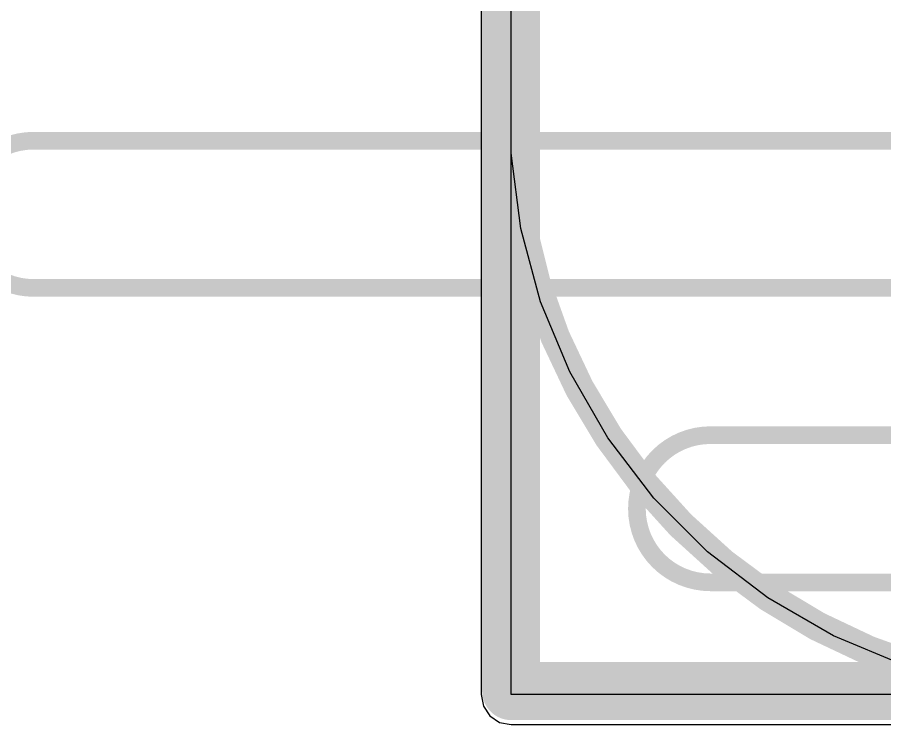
# Model space of a CAD drawing. Header units: inches. Extents: x -1 to 214, y -2 to 213.
# Drawn here: x 1.1373 to 1.432, y -1.0739 to -0.8337 of the extents above; entities that cross this region are included whole.
import ezdxf

# ---------------------------------------------------------------- set-up
doc = ezdxf.new("R2010")
doc.units = ezdxf.units.IN
doc.header["$MEASUREMENT"] = 0
for name, color, linetype in [('Board_outline', 216, 'Continuous'), ('Dimensions', 6, 'Continuous'), ('Multi-Layer', 9, 'Continuous'), ('Top Layer', 1, 'Continuous')]:
    doc.layers.add(name, color=color, linetype=linetype)

msp = doc.modelspace()

# ---------------------------------------------------------------- linework, layer by layer
at = {"layer": 'Board_outline', "const_width": 0.01}
msp.add_lwpolyline([(1.3050441, -0.8668898), (1.3050441, -0.3547758)], dxfattribs=at)
at = {"layer": 'Board_outline', "const_width": 0.005}
msp.add_lwpolyline([(1.3025441, -0.8668898, 1), (1.3075441, -0.8668898, 1)], format="xyb", close=True, dxfattribs=at)
msp.add_lwpolyline([(1.3025441, -0.8668898, 1), (1.3075441, -0.8668898, 1)], format="xyb", close=True, dxfattribs=at)
at = {"layer": 'Board_outline', "const_width": 0.01}
msp.add_lwpolyline([(1.5018945, -1.0637402, -0.4142135623730951), (1.3050441, -0.8668898)], format="xyb", dxfattribs=at)
at = {"layer": 'Dimensions'}
for points, const_width in [([(1.3050441, -1.062547), (1.3050441, -0.1590309)], 0.019685), ([(1.1428, -0.87561), (2.1428, -0.87561)], 0.006), ([(1.1428, -0.87561), (2.1428, -0.87561)], 0.006), ([(1.1428, -0.92561), (2.1428, -0.92561)], 0.006), ([(1.1428, -0.92561), (2.1428, -0.92561)], 0.006), ([(1.3728, -0.97561), (2.1428, -0.97561)], 0.006), ([(1.3728, -1.02561), (2.1428, -1.02561)], 0.006), ([(1.3050441, -1.062547), (2.2105559, -1.062547)], 0.019685)]:
    msp.add_lwpolyline(points, dxfattribs=dict(at, const_width=const_width))
at = {"layer": 'Dimensions', "const_width": 0.006}
for points in [[(1.1178, -0.90061, -0.4142135623730951), (1.1428, -0.87561)], [(1.1178, -0.90061, -0.4142135623730951), (1.1428, -0.87561)], [(1.1428, -0.92561, -0.4142135623730951), (1.1178, -0.90061)], [(1.1428, -0.92561, -0.4142135623730951), (1.1178, -0.90061)], [(1.3478, -1.00061, -0.4142135623730951), (1.3728, -0.97561)], [(1.3728, -1.02561, -0.4142135623730951), (1.3478, -1.00061)]]:
    msp.add_lwpolyline(points, format="xyb", dxfattribs=at)
at = {"layer": 'Dimensions'}
for points, const_width in [([(1.1413, -0.87561, 1), (1.1443, -0.87561, 1)], 0.003), ([(1.1413, -0.87561, 1), (1.1443, -0.87561, 1)], 0.003), ([(1.1413, -0.87561, 1), (1.1443, -0.87561, 1)], 0.003), ([(1.1413, -0.87561, 1), (1.1443, -0.87561, 1)], 0.003), ([(1.1413, -0.92561, 1), (1.1443, -0.92561, 1)], 0.003), ([(1.1413, -0.92561, 1), (1.1443, -0.92561, 1)], 0.003), ([(1.1413, -0.92561, 1), (1.1443, -0.92561, 1)], 0.003), ([(1.1413, -0.92561, 1), (1.1443, -0.92561, 1)], 0.003), ([(1.3713, -0.97561, 1), (1.3743, -0.97561, 1)], 0.003), ([(1.3713, -0.97561, 1), (1.3743, -0.97561, 1)], 0.003), ([(1.3463, -1.00061, 1), (1.3493, -1.00061, 1)], 0.003), ([(1.3463, -1.00061, 1), (1.3493, -1.00061, 1)], 0.003), ([(1.3713, -1.02561, 1), (1.3743, -1.02561, 1)], 0.003), ([(1.3713, -1.02561, 1), (1.3743, -1.02561, 1)], 0.003), ([(1.3001229, -1.062547, 1), (1.3099653, -1.062547, 1)], 0.0098425), ([(1.3001229, -1.062547, 1), (1.3099653, -1.062547, 1)], 0.0098425)]:
    msp.add_lwpolyline(points, format="xyb", close=True, dxfattribs=dict(at, const_width=const_width))
at = {"layer": 'Multi-Layer'}
for p, q in [((1.3050441, -0.8668898), (1.3050441, -0.3547758)), ((1.3050441, -0.8668898), (1.3050441, -0.8668898)), ((1.3050441, -0.8797921), (1.3050441, -0.8668898)), ((1.3084122, -0.9053759), (1.3050441, -0.8797921)), ((1.3150909, -0.9303011), (1.3084122, -0.9053759)), ((1.3249659, -0.9541414), (1.3150909, -0.9303011)), ((1.3378681, -0.9764887), (1.3249659, -0.9541414)), ((1.3535769, -0.9969608), (1.3378681, -0.9764887)), ((1.3718235, -1.0152074), (1.3535769, -0.9969608)), ((1.3922956, -1.0309162), (1.3718235, -1.0152074)), ((1.4146429, -1.0438184), (1.3922956, -1.0309162)), ((1.4384832, -1.0536934), (1.4146429, -1.0438184))]:
    msp.add_line(p, q, dxfattribs=at)
at = {"layer": 'Top Layer'}
for p, q in [((1.3050441, -1.0637402), (1.3050441, -0.1590309)), ((1.2948482, -0.3547758), (1.2948482, -0.8668898)), ((1.2948482, -0.8668898), (1.2948482, -0.8797921)), ((1.2948482, -0.8797921), (1.2948482, -1.0637402)), ((1.2948482, -1.0637402), (1.2956243, -1.067642)), ((2.2105559, -1.0637402), (1.3050441, -1.0637402)), ((1.2956243, -1.067642), (1.2978345, -1.0709498)), ((1.2978345, -1.0709498), (1.3011423, -1.07316)), ((1.3011423, -1.07316), (1.3050441, -1.0739361)), ((1.3050441, -1.0739361), (2.2105559, -1.0739361))]:
    msp.add_line(p, q, dxfattribs=at)

doc.saveas('drawing.dxf')
